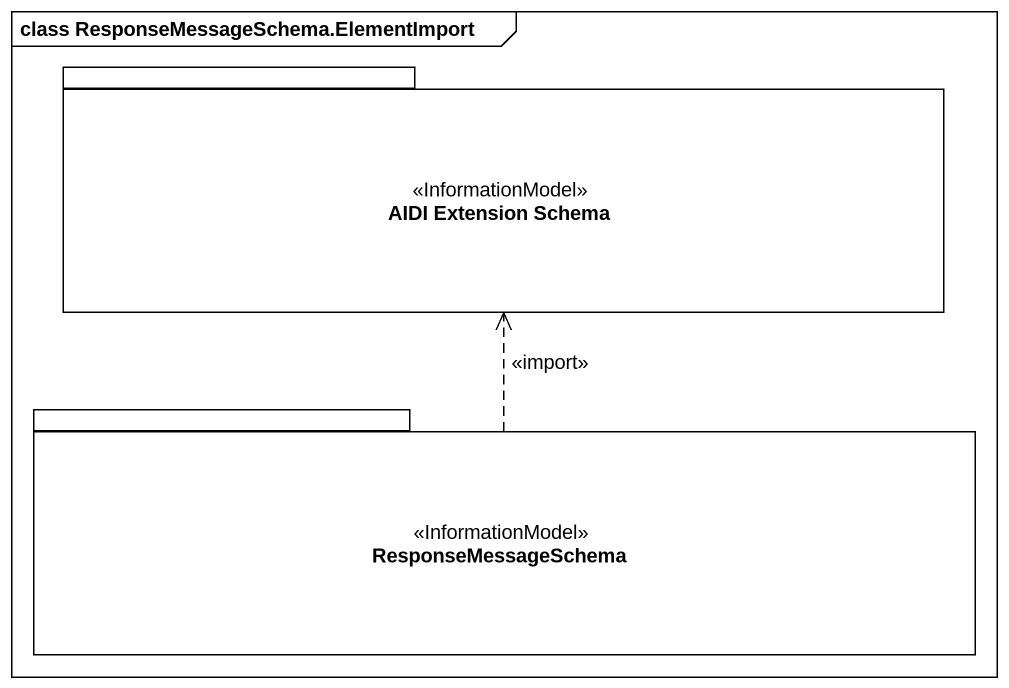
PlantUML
@startuml
mainframe class ResponseMessageSchema.ElementImport
package "AIDI Extension Schema" as AIDI_Extension_Schema <<InformationModel>> {
}
package ResponseMessageSchema <<InformationModel>> {
}
ResponseMessageSchema .up.> AIDI_Extension_Schema : <<import>>
@enduml
